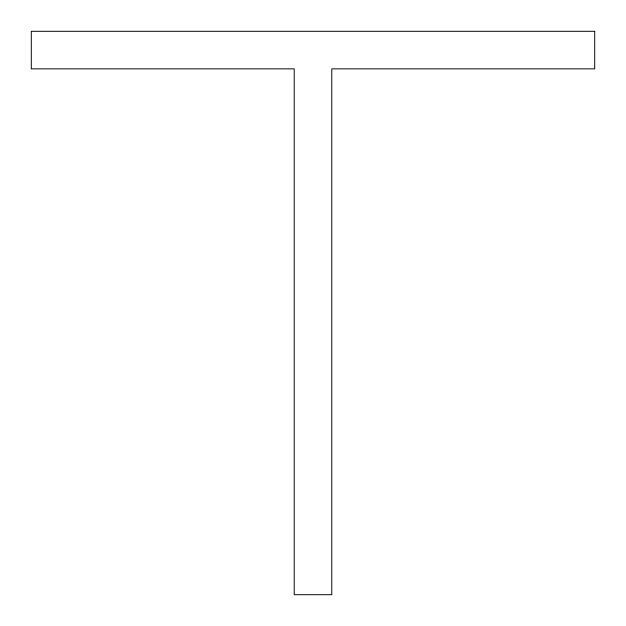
<?xml version="1.0" encoding="UTF-8"?>
<svg xmlns="http://www.w3.org/2000/svg" width="626" height="626" viewBox="0 0 626 626"><rect width="100%" height="100%" fill="white"/><g stroke="black" fill="none" stroke-linecap="round" stroke-linejoin="round"><path stroke-width="0.94" d="M594.7 31.3L31.3 31.3L31.3 68.86L294.22 68.86L294.22 594.7L331.78 594.7L331.78 68.86L594.7 68.86L594.7 31.3"/></g></svg>
